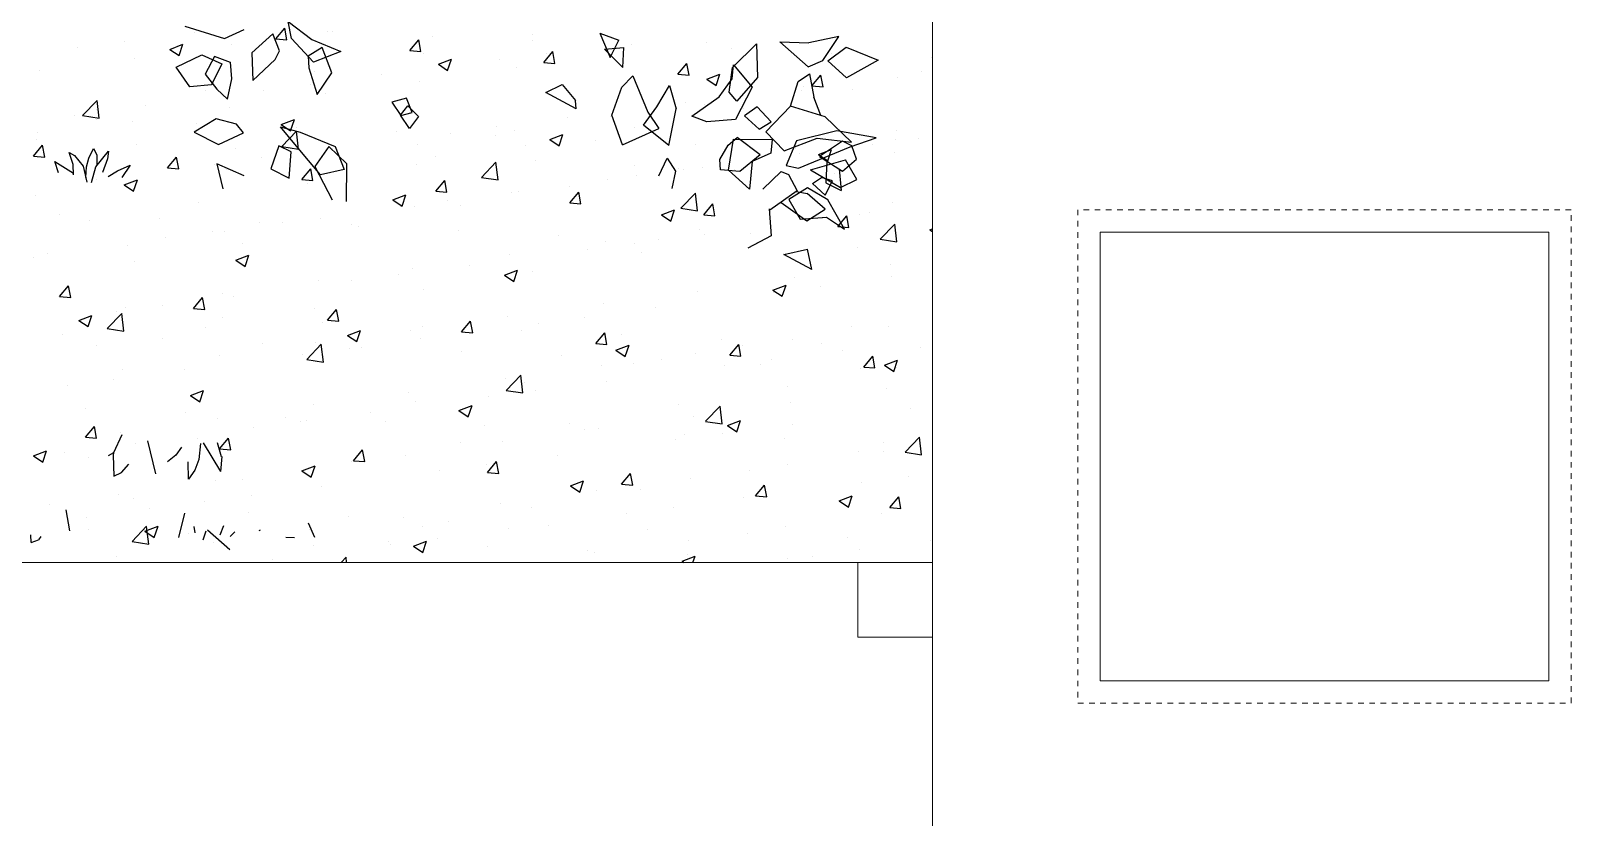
# Model space of a CAD drawing. Header units: millimetres. Extents: x 6597 to 20911, y -10306 to -132.
# Drawn here: x 10254 to 11078, y -1351 to -930 of the extents above; entities that cross this region are included whole.
import ezdxf

# ---------------------------------------------------------------- set-up
doc = ezdxf.new("R2010")
doc.units = ezdxf.units.MM
doc.header["$LTSCALE"] = 25
doc.header["$MEASUREMENT"] = 0
doc.linetypes.add('CACHE', pattern=[0.24, 0.12, -0.12])
doc.layers.add('MAAI - ALVENARIA', color=7, linetype='Continuous', lineweight=0)
doc.layers.add('MAAI - VEGETAÇÃO', color=106, linetype='Continuous')

msp = doc.modelspace()

# ---------------------------------------------------------------- linework, layer by layer
at = {"layer": 'MAAI - ALVENARIA'}
for p, q in [((10736.43, -1614.77), (10736.43, -734.77)), ((9949.93, -1214.77), (10736.43, -1214.77)), ((10696.43, -1214.77), (10736.43, -1214.77)), ((10696.43, -1254.77), (10696.43, -1214.77)), ((10736.43, -1214.77), (10736.43, -1254.77)), ((10736.43, -1254.77), (10696.43, -1254.77))]:
    msp.add_line(p, q, dxfattribs=at)
at = {"layer": 'MAAI - ALVENARIA', "linetype": 'CACHE'}
msp.add_lwpolyline([(10814.21, -1290.02), (11078.21, -1290.02), (11078.21, -1026.02), (10814.21, -1026.02)], close=True, dxfattribs=at)
at = {"layer": 'MAAI - ALVENARIA'}
msp.add_lwpolyline([(10826.21, -1278.02), (11066.21, -1278.02), (11066.21, -1038.02), (10826.21, -1038.02)], close=True, dxfattribs=at)
at = {"layer": 'MAAI - VEGETAÇÃO', "transparency": 33554559}
for p, q in [((10336.32, -927.86), (10357.55, -934.38)), ((10357.55, -934.38), (10368.15, -929.65)), ((10391.62, -925.33), (10404.25, -934.99)), ((10393.42, -934.34), (10391.62, -925.33)), ((10383.46, -931.95), (10372.12, -942.1)), ((10386.99, -941.02), (10383.46, -931.95)), ((10405.22, -947.08), (10393.42, -934.34)), ((10409.84, -939.28), (10402.36, -943.9)), ((10404.25, -934.99), (10419.86, -941.35)), ((10414.9, -952.72), (10409.84, -939.28)), ((10558.49, -931.61), (10563.86, -944.54)), ((10558.49, -931.61), (10568.57, -935.34)), ((10560.88, -940.08), (10571.19, -939.26)), ((10563.86, -944.54), (10568.57, -935.34)), ((10570.76, -949.99), (10571.19, -939.26)), ((10629.38, -949.93), (10642.18, -937.18)), ((10642.18, -937.18), (10642.71, -955.36)), ((10654.79, -936.17), (10669.83, -949.49)), ((10654.79, -936.17), (10670.26, -936.67)), ((10686.34, -933.28), (10670.26, -936.67)), ((10677.65, -946.23), (10686.34, -933.28)), ((10680.33, -946.39), (10690.3, -938.97)), ((10690.3, -938.97), (10707.31, -945.92)), ((10331.66, -949.82), (10345.37, -943.24)), ((10345.37, -943.24), (10356.08, -947.88)), ((10352.19, -943.97), (10347.29, -953.54)), ((10356.08, -947.88), (10350.53, -959.29)), ((10360.79, -947.31), (10352.19, -943.97)), ((10361.39, -955.92), (10360.77, -947.15)), ((10372.12, -942.1), (10372.72, -956.91)), ((10372.72, -956.91), (10384.65, -945.6)), ((10384.65, -945.6), (10386.99, -941.02)), ((10402.36, -943.9), (10402.62, -950.05)), ((10419.86, -941.35), (10405.22, -947.08)), ((10570.76, -949.99), (10560.88, -940.08)), ((10669.83, -949.49), (10677.65, -946.23)), ((10690.46, -955.54), (10680.33, -946.39)), ((10707.31, -945.92), (10690.46, -955.54)), ((10338.96, -960.21), (10331.66, -949.82)), ((10347.29, -953.54), (10353.43, -961.51)), ((10359.2, -966.87), (10361.39, -955.92)), ((10402.62, -950.05), (10407.19, -964.46)), ((10407.19, -964.46), (10414.9, -952.72)), ((10570.14, -960.38), (10576.13, -954.42)), ((10576.13, -954.42), (10584.17, -973.9)), ((10622.28, -965.62), (10629.27, -955.91)), ((10627.66, -963.08), (10629.38, -949.93)), ((10629.27, -955.91), (10629.96, -948.55)), ((10629.96, -948.55), (10639.99, -960.54)), ((10642.71, -955.36), (10631.74, -967.96)), ((10664.54, -957.39), (10670.67, -953.27)), ((10670.67, -953.27), (10672.98, -965.87)), ((10350.53, -959.29), (10338.96, -960.21)), ((10353.43, -961.51), (10359.2, -966.87)), ((10529.48, -963.32), (10538.2, -958.96)), ((10545.7, -971.99), (10529.48, -963.32)), ((10538.2, -958.96), (10545.35, -967.54)), ((10564.85, -975.44), (10570.14, -960.38)), ((10588.82, -971.06), (10595.69, -959.54)), ((10595.69, -959.54), (10599.27, -972.05)), ((10631.74, -967.96), (10627.66, -963.08)), ((10639.99, -960.54), (10631.01, -977.71)), ((10660.4, -970.54), (10664.54, -957.39)), ((10454.93, -966.37), (10447.08, -968.4)), ((10447.08, -968.4), (10451.86, -975.68)), ((10451.65, -975.36), (10455.57, -970.46)), ((10457.89, -973.94), (10454.93, -966.37)), ((10455.57, -970.46), (10461.43, -976.1)), ((10545.7, -971.99), (10545.35, -967.54)), ((10581.83, -980.77), (10588.82, -971.06)), ((10595.37, -991.61), (10599.27, -972.05)), ((10607.57, -975.91), (10622.28, -965.62)), ((10642.57, -970.93), (10635.74, -975.71)), ((10650.12, -978.93), (10642.57, -970.93)), ((10660.4, -970.54), (10647.25, -984.38)), ((10678.98, -976.36), (10660.4, -970.54)), ((10676.58, -975.6), (10672.98, -965.87)), ((10353.07, -977.48), (10341.3, -984.5)), ((10363.97, -980.17), (10353.07, -977.48)), ((10367.67, -984.95), (10363.97, -980.17)), ((10456.54, -982.58), (10451.65, -975.36)), ((10451.86, -975.68), (10457.89, -973.94)), ((10461.43, -976.1), (10456.54, -982.58)), ((10570.46, -991.28), (10564.85, -975.44)), ((10595.37, -991.61), (10581.83, -980.77)), ((10584.17, -973.9), (10590.02, -982.55)), ((10615.58, -978.94), (10607.57, -975.91)), ((10631.01, -977.71), (10615.58, -978.94)), ((10635.74, -975.71), (10643.71, -982.89)), ((10643.71, -982.89), (10650.12, -978.93)), ((10693.01, -989.88), (10678.98, -976.36)), ((10341.3, -984.5), (10354.28, -991.14)), ((10354.28, -991.14), (10367.67, -984.95)), ((10387.48, -981.67), (10398.07, -984.47)), ((10396.06, -991.96), (10387.48, -981.67)), ((10398.07, -984.47), (10416.79, -992.13)), ((10570.46, -991.28), (10590.02, -982.55)), ((10627.13, -991.46), (10631.96, -987.44)), ((10627.31, -1004.88), (10629.87, -988.23)), ((10629.87, -988.23), (10650.6, -988.39)), ((10644.21, -996.62), (10631.96, -987.44)), ((10647.25, -984.38), (10657.13, -994.56)), ((10650.6, -988.39), (10649.88, -995.75)), ((10657.13, -994.56), (10674.72, -987.67)), ((10663.58, -989.18), (10658.18, -1002.42)), ((10685.18, -983.82), (10663.58, -989.18)), ((10674.72, -987.67), (10693.01, -989.88)), ((10706.2, -987.63), (10685.18, -983.82)), ((10692.32, -992.37), (10706.2, -987.63)), ((10274.34, -995.44), (10277.26, -996.99)), ((10276.51, -1001.88), (10274.34, -995.44)), ((10277.26, -996.99), (10281.84, -1002.76)), ((10284.87, -998.45), (10287.44, -993.34)), ((10287.44, -993.34), (10289.3, -996.74)), ((10288.67, -1003.1), (10295.47, -994.71)), ((10289.3, -996.74), (10289.27, -1002.35)), ((10295.47, -994.71), (10294.91, -998.77)), ((10386.69, -991.8), (10382.43, -1004.12)), ((10393.18, -995.12), (10386.69, -991.8)), ((10392.16, -1009.1), (10393.18, -995.12)), ((10408.94, -1007.39), (10396.06, -991.96)), ((10413.43, -992.2), (10405.91, -1002.85)), ((10423.02, -1001.45), (10413.43, -992.2)), ((10416.79, -992.13), (10421.66, -1004.53)), ((10622.55, -999.16), (10627.13, -991.46)), ((10644.21, -996.62), (10633.41, -1005.6)), ((10649.88, -995.75), (10639.89, -1000.22)), ((10664.74, -1003.72), (10692.32, -992.37)), ((10688.33, -989.4), (10675.94, -997.56)), ((10693.2, -991.89), (10688.33, -989.4)), ((10695.71, -998.98), (10693.2, -991.89)), ((10266.68, -1000.24), (10276.69, -1006.4)), ((10268.69, -1006.25), (10266.68, -1000.24)), ((10276.73, -1007.39), (10276.51, -1001.88)), ((10281.84, -1002.76), (10283.93, -1011.34)), ((10283.32, -1008.84), (10283.72, -1003.11)), ((10283.72, -1003.11), (10284.87, -998.45)), ((10286.4, -1011.42), (10288.67, -1003.1)), ((10294.91, -998.77), (10292.19, -1006.11)), ((10295.33, -1008.23), (10300.21, -1005.26)), ((10300.21, -1005.26), (10307.07, -1002.22)), ((10307.07, -1002.22), (10302.56, -1008.81)), ((10353.48, -1001.44), (10356.73, -1014.89)), ((10368.04, -1007.91), (10353.48, -1001.44)), ((10382.43, -1004.12), (10392.16, -1009.1)), ((10405.91, -1002.85), (10415.22, -1020.66)), ((10421.66, -1004.53), (10408.94, -1007.39)), ((10422.91, -1021.67), (10423.02, -1001.45)), ((10590, -1007.86), (10594.43, -998.36)), ((10594.43, -998.36), (10598.86, -1005.31)), ((10598.86, -1005.31), (10597, -1014.6)), ((10622.99, -1004.61), (10622.55, -999.16)), ((10633.41, -1005.6), (10622.99, -1004.61)), ((10638.46, -1014.97), (10627.31, -1004.88)), ((10639.89, -1000.22), (10638.46, -1014.97)), ((10655.44, -1005.66), (10645.62, -1015.02)), ((10655.44, -1005.66), (10659.44, -1007.19)), ((10658.18, -1002.42), (10664.74, -1003.72)), ((10671.18, -1004.62), (10689.87, -999.28)), ((10671.18, -1004.62), (10687.17, -1014.1)), ((10675.94, -997.56), (10688.34, -1005.36)), ((10679.81, -999.99), (10679.43, -1011.6)), ((10686.52, -1004.22), (10687.53, -1015.74)), ((10688.34, -1005.36), (10695.71, -998.98)), ((10695.89, -1009.77), (10689.87, -999.28)), ((10659.44, -1007.19), (10664.02, -1015.95)), ((10672.2, -1011.99), (10676.99, -1008.81)), ((10672.2, -1011.99), (10678.96, -1018.27)), ((10682.88, -1010.61), (10676.99, -1008.81)), ((10678.96, -1018.27), (10682.88, -1010.61)), ((10679.43, -1011.6), (10687.53, -1015.74)), ((10687.17, -1014.1), (10695.89, -1009.77)), ((10664.02, -1015.95), (10649.31, -1026.27)), ((10655.44, -1022.11), (10669.18, -1031.99)), ((10669.47, -1014.31), (10659.62, -1020.58)), ((10659.62, -1020.58), (10665.65, -1031.07)), ((10663.61, -1016.22), (10669.32, -1017.37)), ((10679.03, -1025.72), (10669.32, -1017.37)), ((10680.35, -1020.75), (10669.47, -1014.31)), ((10689.37, -1036.48), (10680.35, -1020.75)), ((10648.97, -1025.56), (10650.13, -1040.07)), ((10665.65, -1031.07), (10679.78, -1029.94)), ((10669.18, -1031.99), (10679.03, -1025.72)), ((10679.78, -1029.94), (10689.37, -1036.48)), ((10650.13, -1040.07), (10637.69, -1046.55)), ((10656.79, -1050.05), (10669.51, -1047.22)), ((10671.92, -1057.97), (10656.79, -1050.05)), ((10671.92, -1057.97), (10669.51, -1047.22)), ((10302.67, -1146.44), (10298.08, -1156.12)), ((10316.29, -1149.66), (10320.67, -1167.33)), ((10334.54, -1153.04), (10331.46, -1157.4)), ((10344.63, -1151.17), (10343.83, -1159.59)), ((10346.09, -1150.81), (10355.42, -1166.05)), ((10355.99, -1158.32), (10353.72, -1150.74)), ((10298.08, -1156.12), (10295.24, -1157.73)), ((10298.08, -1156.12), (10297.99, -1157.31)), ((10297.99, -1157.31), (10298.35, -1168.52)), ((10302.43, -1166.63), (10306.42, -1162.12)), ((10331.46, -1157.4), (10327.05, -1160.95)), ((10338.37, -1170.16), (10338.03, -1160.88)), ((10343.83, -1159.59), (10341.66, -1165.45)), ((10356.05, -1158.05), (10355.42, -1166.05)), ((10298.35, -1168.52), (10302.43, -1166.63)), ((10341.66, -1165.45), (10338.37, -1170.16)), ((10272.68, -1186.59), (10274.68, -1197.75)), ((10333.12, -1201.48), (10336.25, -1188.36)), ((10355.21, -1200.02), (10357.19, -1194.97)), ((10405.94, -1201.48), (10402.45, -1193.65)), ((10254.09, -1204.02), (10253.94, -1200.02)), ((10254.09, -1204.02), (10258.03, -1202.66)), ((10259.32, -1200.8), (10258.03, -1202.66)), ((10341.2, -1195.5), (10341.66, -1198.88)), ((10346.1, -1202.72), (10347.73, -1197.75)), ((10360.36, -1207.93), (10348.46, -1197.57)), ((10363.14, -1198.33), (10360.59, -1200.8)), ((10376.68, -1197.57), (10375.95, -1197.75)), ((10394.95, -1201.55), (10390.3, -1201.48))]:
    msp.add_line(p, q, dxfattribs=at)
at = {"layer": 'MAAI - VEGETAÇÃO', "linetype": 'Continuous', "transparency": 33554559}
for p, q in [((10341.65, -931.05), (10341.65, -931.05)), ((10384.98, -934.64), (10389.8, -928.9)), ((10390.96, -935.16), (10389.8, -928.9)), ((10412.55, -930.74), (10412.55, -930.74)), ((10415.42, -930.91), (10415.42, -930.91)), ((10278.75, -939.33), (10278.75, -939.33)), ((10303.78, -936.04), (10303.78, -936.04)), ((10328.27, -940.21), (10335.27, -937.52)), ((10333.25, -943.56), (10335.27, -937.52)), ((10361.21, -937.78), (10361.21, -937.78)), ((10384.98, -934.64), (10390.96, -935.16)), ((10456.71, -940.92), (10461.53, -935.17)), ((10462.69, -941.44), (10461.53, -935.17)), ((10468.8, -933.16), (10468.8, -933.16)), ((10522.19, -935.42), (10522.19, -935.42)), ((10522.57, -932.22), (10522.57, -932.22)), ((10567.47, -937.3), (10567.47, -937.3)), ((10575.57, -937.67), (10575.57, -937.67)), ((10615.64, -936.68), (10615.64, -936.68)), ((10309.27, -945.28), (10309.27, -945.28)), ((10328.27, -940.21), (10333.25, -943.56)), ((10456.71, -940.92), (10462.69, -941.44)), ((10464.25, -942.23), (10464.25, -942.23)), ((10471.98, -948.22), (10478.99, -945.53)), ((10476.96, -951.57), (10478.99, -945.53)), ((10504.56, -945.58), (10504.56, -945.58)), ((10528.44, -947.19), (10533.26, -941.45)), ((10528.44, -947.19), (10534.41, -947.71)), ((10529.6, -942.29), (10529.6, -942.29)), ((10534.41, -947.71), (10533.26, -941.45)), ((10565.13, -943.09), (10565.13, -943.09)), ((10600.16, -953.47), (10604.98, -947.72)), ((10606.14, -953.99), (10604.98, -947.72)), ((10628.95, -939.93), (10628.95, -939.93)), ((10682.33, -942.18), (10682.33, -942.18)), ((10735.72, -944.44), (10735.72, -944.44)), ((10258.76, -951.68), (10258.76, -951.68)), ((10405.93, -952.25), (10405.93, -952.25)), ((10441.41, -953.9), (10441.41, -953.9)), ((10471.98, -948.22), (10476.96, -951.57)), ((10513.78, -950.13), (10513.78, -950.13)), ((10600.16, -953.47), (10606.14, -953.99)), ((10615.7, -956.23), (10622.7, -953.54)), ((10620.67, -959.58), (10622.7, -953.54)), ((10671.89, -959.74), (10676.71, -954)), ((10677.86, -960.26), (10676.71, -954)), ((10717.7, -955.43), (10717.7, -955.43)), ((10730.38, -951.83), (10730.38, -951.83)), ((10347.61, -962.26), (10347.61, -962.26)), ((10378.5, -962.18), (10378.5, -962.18)), ((10403.54, -958.88), (10403.54, -958.88)), ((10411.33, -964.03), (10411.33, -964.03)), ((10461.85, -957.62), (10461.85, -957.62)), ((10615.7, -956.23), (10620.67, -959.58)), ((10666.36, -962.48), (10666.36, -962.48)), ((10667.23, -960.15), (10667.23, -960.15)), ((10671.89, -959.74), (10677.86, -960.26)), ((10693.39, -961.86), (10693.39, -961.86)), ((10281.58, -975.62), (10289.37, -967.5)), ((10289.29, -972.27), (10289.29, -972.27)), ((10290.46, -977.01), (10289.36, -967.51)), ((10315.35, -970.49), (10315.35, -970.49)), ((10359.99, -971.07), (10359.99, -971.07)), ((10604.32, -968.43), (10604.32, -968.43)), ((10614.42, -969.97), (10614.42, -969.97)), ((10629.35, -965.13), (10629.35, -965.13)), ((10635.07, -971.87), (10635.07, -971.87)), ((10277.47, -975.48), (10277.47, -975.48)), ((10281.57, -975.63), (10290.46, -977.01)), ((10289.18, -977.5), (10289.18, -977.5)), ((10308.05, -978.57), (10308.05, -978.57)), ((10342.57, -979.75), (10342.57, -979.75)), ((10387.96, -980.47), (10394.96, -977.78)), ((10387.96, -980.47), (10392.94, -983.83)), ((10392.94, -983.83), (10394.96, -977.78)), ((10541.16, -976.74), (10541.16, -976.74)), ((10563.91, -976.38), (10563.91, -976.38)), ((10256.89, -988.67), (10256.89, -988.67)), ((10257.54, -984.97), (10257.54, -984.97)), ((10388.3, -992.17), (10396.09, -984.05)), ((10395.95, -982.01), (10395.95, -982.01)), ((10397.19, -993.56), (10396.08, -984.06)), ((10449.33, -984.26), (10449.33, -984.26)), ((10478.26, -985.02), (10478.26, -985.02)), ((10502.71, -986.52), (10502.71, -986.52)), ((10503.29, -981.73), (10503.29, -981.73)), ((10512.57, -983.42), (10512.57, -983.42)), ((10531.68, -988.48), (10538.68, -985.79)), ((10531.68, -988.48), (10536.65, -991.83)), ((10536.65, -991.83), (10538.68, -985.79)), ((10556.1, -988.77), (10556.1, -988.77)), ((10576.76, -981.88), (10576.76, -981.88)), ((10716.49, -988.72), (10716.49, -988.72)), ((10717.35, -983.82), (10717.35, -983.82)), ((10729.11, -987.98), (10729.11, -987.98)), ((10255.41, -997.31), (10260.23, -991.56)), ((10255.41, -997.31), (10261.38, -997.83)), ((10261.38, -997.83), (10260.23, -991.56)), ((10310.27, -990.93), (10310.27, -990.93)), ((10363.65, -993.18), (10363.65, -993.18)), ((10388.29, -992.18), (10397.19, -993.56)), ((10410.12, -997.32), (10410.12, -997.32)), ((10415.1, -993.34), (10415.1, -993.34)), ((10417.03, -995.44), (10417.03, -995.44)), ((10460.63, -990.91), (10460.63, -990.91)), ((10518.44, -991.89), (10518.44, -991.89)), ((10609.48, -991.03), (10609.48, -991.03)), ((10659.04, -993.83), (10659.04, -993.83)), ((10662.86, -993.28), (10662.86, -993.28)), ((10665.14, -995.77), (10665.14, -995.77)), ((10675.39, -996.49), (10682.39, -993.8)), ((10675.39, -996.49), (10680.36, -999.84)), ((10680.36, -999.84), (10682.39, -993.8)), ((10704.08, -991.27), (10704.08, -991.27)), ((10716.24, -995.54), (10716.24, -995.54)), ((10327.13, -1003.58), (10331.95, -997.84)), ((10327.13, -1003.58), (10333.11, -1004.11)), ((10333.11, -1004.11), (10331.95, -997.84)), ((10352.2, -1001.62), (10352.2, -1001.62)), ((10358.77, -1004.36), (10358.77, -1004.36)), ((10377.23, -998.32), (10377.23, -998.32)), ((10398.86, -1009.86), (10403.68, -1004.11)), ((10404.84, -1010.38), (10403.68, -1004.11)), ((10460.12, -1001.9), (10460.12, -1001.9)), ((10470.42, -997.69), (10470.42, -997.69)), ((10495.03, -1008.72), (10502.81, -1000.61)), ((10503.91, -1010.11), (10502.81, -1000.61)), ((10523.8, -999.95), (10523.8, -999.95)), ((10577.18, -1002.21), (10577.18, -1002.21)), ((10600.72, -1003.84), (10600.72, -1003.84)), ((10603.05, -1004.57), (10603.05, -1004.57)), ((10613.21, -1003.26), (10613.21, -1003.26)), ((10630.56, -1004.46), (10630.56, -1004.46)), ((10640.92, -999.59), (10640.92, -999.59)), ((10289.04, -1009.93), (10289.04, -1009.93)), ((10303.94, -1012.72), (10310.94, -1010.04)), ((10303.94, -1012.72), (10308.91, -1016.08)), ((10306.84, -1011.85), (10306.84, -1011.85)), ((10308.91, -1016.08), (10310.94, -1010.04)), ((10398.86, -1009.86), (10404.84, -1010.38)), ((10401.8, -1011.91), (10401.8, -1011.91)), ((10470.58, -1016.14), (10475.41, -1010.39)), ((10476.56, -1016.66), (10475.41, -1010.39)), ((10495.02, -1008.73), (10503.91, -1010.11)), ((10542.4, -1013.85), (10542.4, -1013.85)), ((10562.7, -1009.66), (10562.7, -1009.66)), ((10578.01, -1007.87), (10578.01, -1007.87)), ((10683.95, -1006.72), (10683.95, -1006.72)), ((10256.33, -1018.26), (10256.33, -1018.26)), ((10343.48, -1021.92), (10343.48, -1021.92)), ((10447.65, -1020.73), (10454.65, -1018.04)), ((10447.65, -1020.73), (10452.63, -1024.09)), ((10452.63, -1024.09), (10454.65, -1018.04)), ((10470.58, -1016.14), (10476.56, -1016.66)), ((10476.98, -1021.17), (10476.98, -1021.17)), ((10511.35, -1016.71), (10511.35, -1016.71)), ((10514.86, -1016.18), (10514.86, -1016.18)), ((10542.31, -1022.41), (10547.13, -1016.66)), ((10548.29, -1022.93), (10547.13, -1016.67)), ((10601.75, -1025.28), (10609.54, -1017.16)), ((10610.64, -1026.66), (10609.53, -1017.17)), ((10715.27, -1022.01), (10715.27, -1022.01)), ((10269.29, -1028.33), (10269.29, -1028.33)), ((10451.95, -1024.46), (10451.95, -1024.46)), ((10459.41, -1024.2), (10459.41, -1024.2)), ((10484.08, -1023.86), (10484.08, -1023.86)), ((10542.31, -1022.41), (10548.29, -1022.93)), ((10591.37, -1028.74), (10598.37, -1026.05)), ((10591.37, -1028.74), (10596.34, -1032.1)), ((10596.34, -1032.1), (10598.37, -1026.05)), ((10601.74, -1025.28), (10610.64, -1026.66)), ((10614.04, -1028.69), (10618.86, -1022.94)), ((10614.04, -1028.69), (10620.01, -1029.21)), ((10620.01, -1029.21), (10618.86, -1022.94)), ((10663.93, -1029.05), (10663.93, -1029.05)), ((10685.76, -1034.96), (10690.58, -1029.22)), ((10691.74, -1035.48), (10690.58, -1029.22)), ((10697.23, -1028.82), (10697.23, -1028.82)), ((10702.8, -1027.42), (10702.8, -1027.42)), ((10285.16, -1031.93), (10285.16, -1031.93)), ((10322.67, -1030.58), (10322.67, -1030.58)), ((10350.92, -1037.77), (10350.92, -1037.77)), ((10357.56, -1037.65), (10357.56, -1037.65)), ((10376.05, -1032.84), (10376.05, -1032.84)), ((10388.8, -1032.78), (10388.8, -1032.78)), ((10408.9, -1030.61), (10408.9, -1030.61)), ((10425.76, -1033.87), (10425.76, -1033.87)), ((10429.44, -1035.09), (10429.44, -1035.09)), ((10482.82, -1037.35), (10482.82, -1037.35)), ((10611.99, -1036.55), (10611.99, -1036.55)), ((10677.77, -1030.71), (10677.77, -1030.71)), ((10685.76, -1034.96), (10691.74, -1035.48)), ((10708.47, -1041.83), (10716.26, -1033.71)), ((10717.36, -1043.21), (10716.25, -1033.72)), ((10735.08, -1036.75), (10736.43, -1036.23)), ((10735.08, -1036.75), (10736.43, -1037.66)), ((10305.62, -1045.14), (10305.62, -1045.14)), ((10325.89, -1041.06), (10325.89, -1041.06)), ((10367.44, -1043.88), (10367.44, -1043.88)), ((10536.2, -1039.6), (10536.2, -1039.6)), ((10561.48, -1042.95), (10561.48, -1042.95)), ((10576.74, -1044.01), (10576.74, -1044.01)), ((10589.58, -1041.86), (10589.58, -1041.86)), ((10614.61, -1039.03), (10614.61, -1039.03)), ((10638.91, -1038.83), (10638.91, -1038.83)), ((10642.97, -1044.11), (10642.97, -1044.11)), ((10696.35, -1046.37), (10696.35, -1046.37)), ((10708.47, -1041.84), (10717.36, -1043.21)), ((10255.11, -1051.55), (10255.11, -1051.55)), ((10262.73, -1049.38), (10262.73, -1049.38)), ((10309.12, -1053.89), (10309.12, -1053.89)), ((10363.63, -1052.99), (10370.63, -1050.3)), ((10363.63, -1052.99), (10368.6, -1056.34)), ((10368.6, -1056.34), (10370.63, -1050.3)), ((10510.14, -1050), (10510.14, -1050)), ((10551.71, -1047.31), (10551.71, -1047.31)), ((10580.59, -1048.84), (10580.59, -1048.84)), ((10450.68, -1060.61), (10450.68, -1060.61)), ((10458.2, -1057.49), (10458.2, -1057.49)), ((10488.55, -1055.62), (10488.55, -1055.62)), ((10507.34, -1060.99), (10514.35, -1058.31)), ((10507.34, -1060.99), (10512.32, -1064.35)), ((10512.32, -1064.35), (10514.35, -1058.31)), ((10522.27, -1058.85), (10522.27, -1058.85)), ((10662.71, -1062.34), (10662.71, -1062.34)), ((10714.06, -1055.3), (10714.06, -1055.3)), ((10714.37, -1061.87), (10714.37, -1061.87)), ((10269.28, -1072.53), (10274.1, -1066.78)), ((10275.26, -1073.05), (10274.1, -1066.78)), ((10356.34, -1070.94), (10356.34, -1070.94)), ((10407.69, -1063.89), (10407.69, -1063.89)), ((10425.64, -1063.91), (10425.64, -1063.91)), ((10463.95, -1068.86), (10463.95, -1068.86)), ((10610.77, -1069.84), (10610.77, -1069.84)), ((10651.06, -1069), (10658.06, -1066.32)), ((10651.06, -1069), (10656.03, -1072.36)), ((10651.46, -1070.15), (10651.46, -1070.15)), ((10656.03, -1072.36), (10658.06, -1066.32)), ((10676.5, -1066.86), (10676.5, -1066.86)), ((10269.28, -1072.53), (10275.26, -1073.05)), ((10304.4, -1078.43), (10304.4, -1078.43)), ((10324.62, -1077.21), (10324.62, -1077.21)), ((10341.01, -1078.8), (10345.83, -1073.06)), ((10341.01, -1078.8), (10346.98, -1079.33)), ((10346.98, -1079.33), (10345.83, -1073.06)), ((10362.49, -1072.22), (10362.49, -1072.22)), ((10405.63, -1078.87), (10405.63, -1078.87)), ((10412.73, -1085.08), (10417.55, -1079.33)), ((10418.71, -1085.6), (10417.55, -1079.33)), ((10560.26, -1076.24), (10560.26, -1076.24)), ((10588.31, -1078.47), (10588.31, -1078.47)), ((10279.61, -1085.24), (10286.61, -1082.55)), ((10279.61, -1085.24), (10284.58, -1088.59)), ((10284.58, -1088.59), (10286.61, -1082.55)), ((10294.83, -1089.58), (10302.62, -1081.47)), ((10299.58, -1080.5), (10299.58, -1080.5)), ((10303.72, -1090.97), (10302.62, -1081.47)), ((10303.2, -1081.68), (10303.2, -1081.68)), ((10356.58, -1083.94), (10356.58, -1083.94)), ((10409.96, -1086.19), (10409.96, -1086.19)), ((10412.73, -1085.08), (10418.71, -1085.6)), ((10484.46, -1091.35), (10489.28, -1085.61)), ((10490.44, -1091.88), (10489.28, -1085.61)), ((10508.92, -1083.28), (10508.92, -1083.28)), ((10525.4, -1086.75), (10525.4, -1086.75)), ((10550.43, -1083.45), (10550.43, -1083.45)), ((10270.9, -1092.86), (10270.9, -1092.86)), ((10294.83, -1089.59), (10303.72, -1090.97)), ((10324.28, -1095.11), (10324.28, -1095.11)), ((10347.32, -1088.88), (10347.32, -1088.88)), ((10423.32, -1093.25), (10430.32, -1090.56)), ((10423.32, -1093.25), (10428.3, -1096.6)), ((10428.3, -1096.6), (10430.32, -1090.56)), ((10456.98, -1090.78), (10456.98, -1090.78)), ((10462.24, -1095.07), (10462.24, -1095.07)), ((10463.34, -1088.45), (10463.34, -1088.45)), ((10484.46, -1091.35), (10490.44, -1091.88)), ((10516.73, -1090.7), (10516.73, -1090.7)), ((10556.19, -1097.63), (10561.01, -1091.88)), ((10562.16, -1098.15), (10561.01, -1091.88)), ((10570.11, -1092.96), (10570.11, -1092.96)), ((10623.49, -1095.21), (10623.49, -1095.21)), ((10661.5, -1095.63), (10661.5, -1095.63)), ((10693.1, -1088.49), (10693.1, -1088.49)), ((10712.84, -1088.59), (10712.84, -1088.59)), ((10289, -1098.9), (10289, -1098.9)), ((10355.13, -1104.22), (10355.13, -1104.22)), ((10377.67, -1097.37), (10377.67, -1097.37)), ((10399.34, -1103.35), (10399.34, -1103.35)), ((10401.56, -1106.14), (10409.35, -1098.02)), ((10406.47, -1097.18), (10406.47, -1097.18)), ((10410.45, -1107.52), (10409.34, -1098.03)), ((10424.37, -1100.05), (10424.37, -1100.05)), ((10431.05, -1099.62), (10431.05, -1099.62)), ((10484.43, -1101.88), (10484.43, -1101.88)), ((10537.81, -1104.14), (10537.81, -1104.14)), ((10556.19, -1097.63), (10562.16, -1098.15)), ((10567.03, -1101.26), (10574.04, -1098.57)), ((10567.03, -1101.26), (10572.01, -1104.61)), ((10572.01, -1104.61), (10574.04, -1098.57)), ((10609.56, -1103.13), (10609.56, -1103.13)), ((10627.91, -1103.9), (10632.73, -1098.16)), ((10627.91, -1103.9), (10633.89, -1104.43)), ((10633.89, -1104.43), (10632.73, -1098.16)), ((10634.78, -1098.5), (10634.78, -1098.5)), ((10676.87, -1097.47), (10676.87, -1097.47)), ((10688.06, -1101.31), (10688.06, -1101.31)), ((10699.64, -1110.18), (10704.46, -1104.43)), ((10705.61, -1110.7), (10704.46, -1104.44)), ((10730.26, -1099.73), (10730.26, -1099.73)), ((10303.19, -1111.72), (10303.19, -1111.72)), ((10336.18, -1111.66), (10336.18, -1111.66)), ((10401.55, -1106.14), (10410.45, -1107.52)), ((10559.05, -1109.53), (10559.05, -1109.53)), ((10576.46, -1108.51), (10576.46, -1108.51)), ((10591.19, -1106.39), (10591.19, -1106.39)), ((10625.15, -1109.6), (10625.15, -1109.6)), ((10644.58, -1108.65), (10644.58, -1108.65)), ((10650.19, -1106.3), (10650.19, -1106.3)), ((10697.96, -1110.9), (10697.96, -1110.9)), ((10699.64, -1110.18), (10705.61, -1110.7)), ((10710.75, -1109.26), (10717.75, -1106.58)), ((10710.75, -1109.26), (10715.72, -1112.62)), ((10715.72, -1112.62), (10717.75, -1106.58)), ((10717.06, -1110.44), (10717.06, -1110.44)), ((10273.27, -1119.94), (10273.27, -1119.94)), ((10298.31, -1116.65), (10298.31, -1116.65)), ((10507.7, -1116.57), (10507.7, -1116.57)), ((10508.28, -1122.69), (10516.07, -1114.57)), ((10517.17, -1124.07), (10516.06, -1114.58)), ((10518.14, -1118.52), (10518.14, -1118.52)), ((10562, -1117.91), (10562, -1117.91)), ((10658.74, -1120.46), (10658.74, -1120.46)), ((10339.3, -1125.5), (10346.3, -1122.81)), ((10339.3, -1125.5), (10344.27, -1128.86)), ((10344.27, -1128.86), (10346.3, -1122.81)), ((10455.77, -1124.07), (10455.77, -1124.07)), ((10459.82, -1128.53), (10459.82, -1128.53)), ((10499.09, -1126.19), (10499.09, -1126.19)), ((10508.28, -1122.7), (10517.17, -1124.07)), ((10524.13, -1122.9), (10524.13, -1122.9)), ((10660.28, -1128.92), (10660.28, -1128.92)), ((10711.62, -1121.88), (10711.62, -1121.88)), ((10283.3, -1132.51), (10283.3, -1132.51)), ((10336.69, -1134.77), (10336.69, -1134.77)), ((10353.91, -1137.51), (10353.91, -1137.51)), ((10390.07, -1137.02), (10390.07, -1137.02)), ((10405.25, -1130.47), (10405.25, -1130.47)), ((10435.94, -1134.51), (10435.94, -1134.51)), ((10483.01, -1133.51), (10490.01, -1130.82)), ((10483.01, -1133.51), (10487.99, -1136.86)), ((10487.99, -1136.86), (10490.01, -1130.82)), ((10600.42, -1130.47), (10600.42, -1130.47)), ((10608.34, -1136.42), (10608.34, -1136.42)), ((10615.01, -1139.24), (10622.8, -1131.12)), ((10623.89, -1140.63), (10622.79, -1131.13)), ((10724.91, -1132.44), (10724.91, -1132.44)), ((10283.16, -1147.75), (10287.98, -1142)), ((10289.13, -1148.27), (10287.98, -1142)), ((10301.97, -1145.01), (10301.97, -1145.01)), ((10373.03, -1142.79), (10373.03, -1142.79)), ((10398.06, -1139.49), (10398.06, -1139.49)), ((10401.51, -1138.54), (10401.51, -1138.54)), ((10443.45, -1139.28), (10443.45, -1139.28)), ((10496.83, -1141.53), (10496.83, -1141.53)), ((10542.1, -1140.48), (10542.1, -1140.48)), ((10550.21, -1143.79), (10550.21, -1143.79)), ((10557.83, -1142.82), (10557.83, -1142.82)), ((10615, -1139.25), (10623.89, -1140.63)), ((10623.88, -1145.74), (10623.88, -1145.74)), ((10626.73, -1141.52), (10633.73, -1138.83)), ((10626.73, -1141.52), (10631.7, -1144.87)), ((10631.7, -1144.87), (10633.73, -1138.83)), ((10661.75, -1140.75), (10661.75, -1140.75)), ((10283.16, -1147.75), (10289.13, -1148.27)), ((10309.87, -1151.1), (10309.87, -1151.1)), ((10343.19, -1148.55), (10343.19, -1148.55)), ((10354.88, -1154.02), (10359.7, -1148.28)), ((10354.88, -1154.02), (10360.86, -1154.55)), ((10360.86, -1154.55), (10359.7, -1148.28)), ((10483.79, -1150.49), (10483.79, -1150.49)), ((10506.49, -1149.86), (10506.49, -1149.86)), ((10598.85, -1149.04), (10598.85, -1149.04)), ((10603.6, -1146.05), (10603.6, -1146.05)), ((10656.98, -1148.3), (10656.98, -1148.3)), ((10710.36, -1150.56), (10710.36, -1150.56)), ((10721.73, -1155.79), (10729.52, -1147.67)), ((10730.62, -1157.18), (10729.51, -1147.68)), ((10255.28, -1157.75), (10262.28, -1155.07)), ((10255.28, -1157.75), (10260.25, -1161.11)), ((10260.25, -1161.11), (10262.28, -1155.07)), ((10272, -1156.09), (10272, -1156.09)), ((10284.87, -1158.56), (10284.87, -1158.56)), ((10425.47, -1160.5), (10425.47, -1160.5)), ((10426.61, -1160.3), (10431.43, -1154.55)), ((10426.61, -1160.3), (10432.59, -1160.82)), ((10432.59, -1160.82), (10431.43, -1154.55)), ((10454.55, -1157.36), (10454.55, -1157.36)), ((10498.33, -1166.57), (10503.16, -1160.83)), ((10504.31, -1167.1), (10503.16, -1160.83)), ((10535.69, -1157.35), (10535.69, -1157.35)), ((10659.07, -1162.21), (10659.07, -1162.21)), ((10696.93, -1155.45), (10696.93, -1155.45)), ((10710.41, -1155.17), (10710.41, -1155.17)), ((10721.72, -1155.8), (10730.62, -1157.18)), ((10367.15, -1170.51), (10367.15, -1170.51)), ((10398.99, -1165.76), (10405.99, -1163.07)), ((10398.99, -1165.76), (10403.96, -1169.12)), ((10403.96, -1169.12), (10405.99, -1163.07)), ((10404.04, -1163.76), (10404.04, -1163.76)), ((10472.79, -1165.63), (10472.79, -1165.63)), ((10497.82, -1162.34), (10497.82, -1162.34)), ((10498.33, -1166.57), (10504.31, -1167.1)), ((10570.06, -1172.85), (10574.88, -1167.1)), ((10576.04, -1173.37), (10574.88, -1167.1)), ((10607.13, -1169.71), (10607.13, -1169.71)), ((10638.61, -1165.46), (10638.61, -1165.46)), ((10723.64, -1168.59), (10723.64, -1168.59)), ((10300.76, -1178.3), (10300.76, -1178.3)), ((10352.7, -1170.8), (10352.7, -1170.8)), ((10409.63, -1173.95), (10409.63, -1173.95)), ((10542.7, -1173.77), (10549.7, -1171.08)), ((10542.7, -1173.77), (10547.68, -1177.13)), ((10547.68, -1177.13), (10549.7, -1171.08)), ((10556.62, -1176.11), (10556.62, -1176.11)), ((10570.06, -1172.85), (10576.04, -1173.37)), ((10580.29, -1175.47), (10580.29, -1175.47)), ((10641.79, -1179.12), (10646.61, -1173.38)), ((10647.76, -1179.65), (10646.61, -1173.38)), ((10698.6, -1171.88), (10698.6, -1171.88)), ((10263.83, -1183.61), (10263.83, -1183.61)), ((10308.83, -1180.52), (10308.83, -1180.52)), ((10317.21, -1185.87), (10317.21, -1185.87)), ((10346.72, -1182.23), (10346.72, -1182.23)), ((10371.76, -1178.93), (10371.76, -1178.93)), ((10505.27, -1183.15), (10505.27, -1183.15)), ((10521.98, -1185.48), (10521.98, -1185.48)), ((10597.57, -1185.18), (10597.57, -1185.18)), ((10635.45, -1180.2), (10635.45, -1180.2)), ((10641.79, -1179.12), (10647.76, -1179.65)), ((10686.42, -1181.78), (10693.42, -1179.09)), ((10686.42, -1181.78), (10691.39, -1185.13)), ((10691.39, -1185.13), (10693.42, -1179.09)), ((10713.51, -1185.4), (10718.33, -1179.65)), ((10713.51, -1185.4), (10719.49, -1185.92)), ((10719.49, -1185.92), (10718.33, -1179.65)), ((10283.57, -1190.54), (10283.57, -1190.54)), ((10370.59, -1188.12), (10370.59, -1188.12)), ((10423.98, -1190.38), (10423.98, -1190.38)), ((10453.33, -1190.65), (10453.33, -1190.65)), ((10477.36, -1192.63), (10477.36, -1192.63)), ((10530.74, -1194.89), (10530.74, -1194.89)), ((10572.54, -1188.48), (10572.54, -1188.48)), ((10709.19, -1188.46), (10709.19, -1188.46)), ((10284.91, -1197.04), (10284.91, -1197.04)), ((10308.09, -1203.55), (10315.88, -1195.43)), ((10314.97, -1198.02), (10321.97, -1195.33)), ((10314.97, -1198.02), (10319.94, -1201.37)), ((10316.98, -1204.93), (10315.87, -1195.44)), ((10319.94, -1201.37), (10321.97, -1195.33)), ((10338.3, -1199.3), (10338.3, -1199.3)), ((10391.68, -1201.56), (10391.68, -1201.56)), ((10402.82, -1197.05), (10402.82, -1197.05)), ((10458.68, -1206.02), (10465.68, -1203.34)), ((10463.65, -1209.38), (10465.68, -1203.34)), ((10463.66, -1195.49), (10463.66, -1195.49)), ((10471.51, -1201.78), (10471.51, -1201.78)), ((10509.39, -1196.79), (10509.39, -1196.79)), ((10584.12, -1197.14), (10584.12, -1197.14)), ((10605.91, -1203), (10605.91, -1203)), ((10637.51, -1199.4), (10637.51, -1199.4)), ((10657.85, -1195.5), (10657.85, -1195.5)), ((10690.89, -1201.66), (10690.89, -1201.66)), ((10735.2, -1203.04), (10735.2, -1203.04)), ((10299.54, -1211.59), (10299.54, -1211.59)), ((10308.09, -1203.55), (10316.98, -1204.93)), ((10351.48, -1204.09), (10351.48, -1204.09)), ((10405.34, -1205.5), (10405.34, -1205.5)), ((10445.06, -1203.81), (10445.06, -1203.81)), ((10446.48, -1205.07), (10446.48, -1205.07)), ((10458.68, -1206.02), (10463.65, -1209.38)), ((10498.44, -1206.07), (10498.44, -1206.07)), ((10551.83, -1208.32), (10551.83, -1208.32)), ((10555.4, -1209.4), (10555.4, -1209.4)), ((10602.39, -1214.03), (10609.4, -1211.35)), ((10605.21, -1210.58), (10605.21, -1210.58)), ((10608.25, -1214.77), (10609.4, -1211.35)), ((10672.3, -1211.32), (10672.3, -1211.32)), ((10697.33, -1208.03), (10697.33, -1208.03)), ((10383.32, -1213.39), (10383.32, -1213.39)), ((10419.93, -1214.77), (10422.61, -1211.98)), ((10422.92, -1214.77), (10422.6, -1211.99)), ((10602.39, -1214.03), (10603.48, -1214.77)), ((10658.59, -1212.83), (10658.59, -1212.83))]:
    msp.add_line(p, q, dxfattribs=at)

doc.saveas('drawing.dxf')
